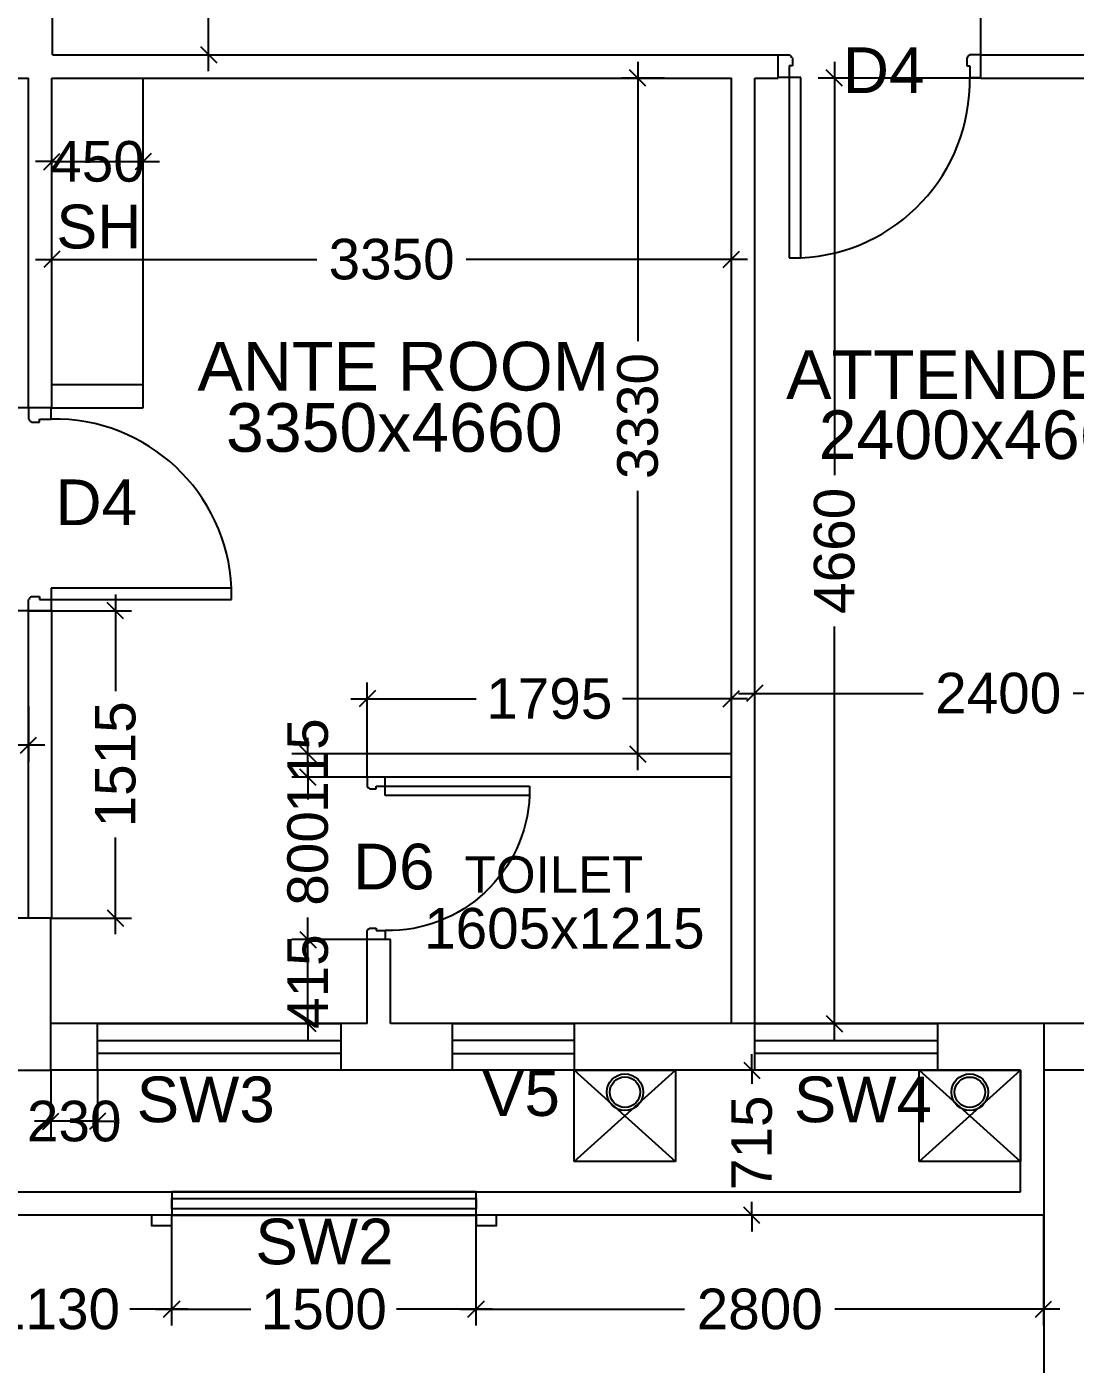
# Model space of a CAD drawing. Extents: x 7620542 to 7843793, y -6476226 to -6093835.
# Drawn here: x 7676246 to 7681414, y -6456323 to -6449731 of the extents above; entities that cross this region are included whole.
import ezdxf
from ezdxf.enums import TextEntityAlignment as Align

# ---------------------------------------------------------------- set-up
doc = ezdxf.new("R2010")
doc.units = 0
doc.header["$LTSCALE"] = 600
doc.header["$MEASUREMENT"] = 0
doc.header["$PDMODE"] = 35
doc.linetypes.add('HIDDEN', pattern=[0.375, 0.25, -0.125])
doc.layers.get('0').update_dxf_attribs({"linetype": 'CONTINUOUS'})
doc.layers.get('Defpoints').update_dxf_attribs({"linetype": 'CONTINUOUS'})
for name, color, linetype in [('DIM', 8, 'CONTINUOUS'), ('DIM-TEXT', 8, 'CONTINUOUS'), ('DOOR', 32, 'CONTINUOUS'), ('Duct', 8, 'CONTINUOUS'), ('Ele Proje.', 7, 'CONTINUOUS'), ('Ele. Proj', 7, 'CONTINUOUS'), ('joinery', 7, 'CONTINUOUS'), ('LA-column', 3, 'CONTINUOUS'), ('PIPE', 140, 'CONTINUOUS'), ('Room Dim', 1, 'CONTINUOUS'), ('Shleves', 7, 'CONTINUOUS'), ('TEXT', 6, 'CONTINUOUS'), ('Walls', 7, 'CONTINUOUS'), ('WIN', 151, 'CONTINUOUS'), ('Working Dim', 5, 'CONTINUOUS')]:
    doc.layers.add(name, color=color, linetype=linetype)
doc.styles.add('ari', font='arial.ttf')
doc.styles.add('ARIAL', font='arial.ttf')
doc.styles.add('RT', font='romant.shx')
doc.styles.get("Standard").update_dxf_attribs({"font": 'romans.shx'})
doc.dimstyles.new('int. dim', dxfattribs={"dimtxt": 450, "dimasz": 80, "dimexe": 80, "dimexo": 0, "dimgap": 70, "dimtad": 0, "dimdec": 0, "dimzin": 12, "dimdsep": 46, "dimtxsty": 'ari', "dimblk": 'OBLIQUE', "dimcen": 2, "dimdle": 80, "dimclrd": 256, "dimclre": 256, "dimclrt": 6, "dimadec": 0, "dimazin": 0, "dimtfac": 1, "dimtdec": 0, "dimtix": 1, "dimtmove": 2, "dimatfit": 3, "dimfxl": 1, "dimtolj": 1, "dimtzin": 0, "dimlwd": -1, "dimlwe": -1, "dimarcsym": 0})
doc.dimstyles.new('STANDARD$0', dxfattribs={"dimscale": 0, "dimtxt": 150, "dimasz": 125, "dimexe": 0.75, "dimexo": 1, "dimgap": 25, "dimtad": 1, "dimdec": 0, "dimdsep": 46, "dimtxsty": 'Standard', "dimblk1": 'DOT', "dimblk2": 'DOT', "dimsah": 1, "dimcen": 2.5, "dimclrd": 1, "dimclre": 1, "dimclrt": 3, "dimadec": 0, "dimazin": 0, "dimtfac": 1, "dimtdec": 0, "dimtmove": 0, "dimatfit": 3, "dimldrblk": 'DOT', "dimfxl": 1, "dimtolj": 1, "dimtzin": 0, "dimarcsym": 0})
doc.dimstyles.new('TEXT', dxfattribs={"dimscale": 0, "dimtxt": 600, "dimasz": 300, "dimexe": 300, "dimexo": 30, "dimgap": 50, "dimtad": 0, "dimdec": 0, "dimzin": 0, "dimdsep": 46, "dimtxsty": 'RT', "dimblk": 'OBLIQUE', "dimcen": 0.09, "dimdle": 300, "dimclrd": 256, "dimclre": 256, "dimclrt": 170, "dimadec": 0, "dimazin": 0, "dimtfac": 1, "dimtdec": 0, "dimtofl": 0, "dimtmove": 2, "dimatfit": 3, "dimfxl": 1, "dimfrac": 2, "dimtolj": 1, "dimtzin": 0, "dimlwd": -1, "dimlwe": -1, "dimarcsym": 0})

# ---------------------------------------------------------------- blocks, each defined once
blk = doc.blocks.new('1000')
at = {"layer": 'DOOR'}
for p, q in [((0, -100), (0, 0)), ((0, 0), (49.7, 0)), ((49.7, 0), (49.7, -2.2)), ((63.2, -49.5), (49.7, -49.5)), ((49.7, -49.5), (49.7, -100)), ((63.2, -13.5), (61, -13.5)), ((63.2, -13.5), (63.2, -49.5)), ((836.8, -13.5), (836.8, -49.5)), ((836.8, -13.5), (839, -13.5)), ((836.8, -49.5), (850.3, -49.5)), ((850.3, 0), (850.3, -2.2)), ((900, 0), (850.3, 0)), ((850.3, -49.5), (850.3, -100)), ((900, -100), (900, 0)), ((49.7, -100), (0, -100)), ((49.7, -100), (49.7, -900.6)), ((100.2, -100), (49.7, -100)), ((100.2, -900.6), (100.2, -100)), ((850.3, -100), (900, -100)), ((49.7, -900.6), (100.2, -900.6))]:
    blk.add_line(p, q, dxfattribs=at)
for centre, major_axis, start_param, end_param in [((49.7, -13.5), (-7.95, 7.95), 3.926991, 5.497787), ((850.3, -13.5), (7.95, 7.95), 0.785398, 2.356194)]:
    blk.add_ellipse(centre, major_axis=major_axis, ratio=1, start_param=start_param, end_param=end_param, dxfattribs=at)
at = {"layer": 'DOOR', "color": 145}
blk.add_ellipse((64.3, -115.3), major_axis=(-519.7, 589.8), ratio=1, start_param=2.464943, end_param=4.009476, dxfattribs=at)
blk = doc.blocks.new('_Oblique')
at = {"color": 0, "linetype": 'ByBlock', "lineweight": -2}
blk.add_line((-0.5, -0.5), (0.5, 0.5), dxfattribs=at)
blk = doc.blocks.new('*D480')
at = {"layer": 'Defpoints', "color": 0, "linetype": 'Continuous', "transparency": 16777216}
for p in [(7682459.1, -6454723.9, -1.4), (7641398.9, -6454873.9, -1.4), (7682459.1, -6457937.2)]:
    blk.add_point(p, dxfattribs=at)
at = {"layer": 'DIM-TEXT', "transparency": 16777216}
for p, q in [((7682459.1, -6454723.9), (7682459.1, -6458237.2)), ((7641398.9, -6454873.9), (7641398.9, -6458237.2)), ((7641098.9, -6457937.2), (7653102.5, -6457937.2)), ((7682759.1, -6457937.2), (7670755.6, -6457937.2))]:
    blk.add_line(p, q, dxfattribs=at)
at = {"layer": 'DIM-TEXT', "linetype": 'Continuous', "transparency": 16777216, "xscale": 300, "yscale": 300, "zscale": 300, "rotation": 180}
blk.add_blockref('_Oblique', (7641398.9, -6457937.2), dxfattribs=at)
at = {"layer": 'DIM-TEXT', "linetype": 'Continuous', "transparency": 16777216, "xscale": 300, "yscale": 300, "zscale": 300}
blk.add_blockref('_Oblique', (7682459.1, -6457937.2), dxfattribs=at)
at = {"layer": 'DIM-TEXT', "color": 170, "linetype": 'Continuous', "transparency": 16777216, "insert": (7661929, -6457937.2), "char_height": 750, "attachment_point": 5, "style": 'ari'}
blk.add_mtext('\\A1;{\\H1.0667x;ADMINISTRATION DEPARTMENT}', dxfattribs=at)
blk = doc.blocks.new('*D761')
at = {"layer": 'Defpoints', "color": 0, "transparency": 16777216}
for p in [(7677083.1, -6440578.8, 5.1), (7677142.6, -6440578.8), (7677083.1, -6449868.9, 5.1)]:
    blk.add_point(p, dxfattribs=at)
at = {"layer": 'Working Dim', "transparency": 16777216}
for p, q in [((7677142.6, -6440498.8), (7677142.6, -6444855.5)), ((7677083.1, -6440578.8), (7677222.6, -6440578.8)), ((7677142.6, -6449948.9), (7677142.6, -6445592.1)), ((7677083.1, -6449868.9), (7677222.6, -6449868.9))]:
    blk.add_line(p, q, dxfattribs=at)
at = {"layer": 'Working Dim', "transparency": 16777216, "xscale": 80, "yscale": 80, "zscale": 80}
for p, rotation in [((7677142.6, -6440578.8), 90), ((7677142.6, -6449868.9), 270)]:
    blk.add_blockref('_Oblique', p, dxfattribs=dict(at, rotation=rotation))
at = {"layer": 'Working Dim', "color": 6, "transparency": 16777216, "insert": (7677142.6, -6445223.8), "char_height": 200, "attachment_point": 5, "rotation": 90, "style": 'ari'}
blk.add_mtext('\\A1;9290', dxfattribs=at)
blk = doc.blocks.new('*D764')
at = {"layer": 'Defpoints', "color": 0, "transparency": 16777216}
for p in [(7669635.1, -6453080.5, 5.1), (7676254.8, -6453080.5, 8), (7676254.8, -6453271.3)]:
    blk.add_point(p, dxfattribs=at)
at = {"layer": 'Working Dim', "transparency": 16777216}
for p, q in [((7669635.1, -6453080.5), (7669635.1, -6453351.3)), ((7676254.8, -6453080.5), (7676254.8, -6453351.3)), ((7669555.1, -6453271.3), (7672576.1, -6453271.3)), ((7676334.8, -6453271.3), (7673313.8, -6453271.3))]:
    blk.add_line(p, q, dxfattribs=at)
at = {"layer": 'Working Dim', "transparency": 16777216, "xscale": 80, "yscale": 80, "zscale": 80, "rotation": 180}
blk.add_blockref('_Oblique', (7669635.1, -6453271.3), dxfattribs=at)
at = {"layer": 'Working Dim', "transparency": 16777216, "xscale": 80, "yscale": 80, "zscale": 80}
blk.add_blockref('_Oblique', (7676254.8, -6453271.3), dxfattribs=at)
at = {"layer": 'Working Dim', "color": 6, "transparency": 16777216, "insert": (7672944.9, -6453271.3), "char_height": 200, "attachment_point": 5, "style": 'ari'}
blk.add_mtext('\\A1;6620', dxfattribs=at)
blk = doc.blocks.new('*D766')
at = {"layer": 'Defpoints', "color": 0, "transparency": 16777216}
for p in [(7679719.5, -6450877.3), (7676370, -6451105.1, 5.1), (7679719.5, -6451105.1, 5.1)]:
    blk.add_point(p, dxfattribs=at)
at = {"layer": 'Working Dim', "transparency": 16777216}
for p, q in [((7676370, -6451105.1), (7676370, -6450797.3)), ((7679719.5, -6451105.1), (7679719.5, -6450797.3)), ((7676290, -6450877.3), (7677676.5, -6450877.3)), ((7679799.5, -6450877.3), (7678412.9, -6450877.3))]:
    blk.add_line(p, q, dxfattribs=at)
at = {"layer": 'Working Dim', "transparency": 16777216, "xscale": 80, "yscale": 80, "zscale": 80, "rotation": 180}
blk.add_blockref('_Oblique', (7676370, -6450877.3), dxfattribs=at)
at = {"layer": 'Working Dim', "transparency": 16777216, "xscale": 80, "yscale": 80, "zscale": 80}
blk.add_blockref('_Oblique', (7679719.5, -6450877.3), dxfattribs=at)
at = {"layer": 'Working Dim', "color": 6, "transparency": 16777216, "insert": (7678044.7, -6450877.3), "char_height": 200, "attachment_point": 5, "style": 'ari'}
blk.add_mtext('\\A1;3350', dxfattribs=at)
blk = doc.blocks.new('*D767')
at = {"layer": 'Defpoints', "color": 0, "transparency": 16777216}
for p in [(7679257.8, -6449983.9), (7679390.3, -6449983.9, 5.1), (7679490.6, -6453314.8, 19.7)]:
    blk.add_point(p, dxfattribs=at)
at = {"layer": 'Working Dim', "transparency": 16777216}
for p, q in [((7679257.8, -6449903.9), (7679257.8, -6451281.1)), ((7679390.3, -6449983.9), (7679177.8, -6449983.9)), ((7679257.8, -6453394.8), (7679257.8, -6452017.6)), ((7679490.6, -6453314.8), (7679177.8, -6453314.8))]:
    blk.add_line(p, q, dxfattribs=at)
at = {"layer": 'Working Dim', "transparency": 16777216, "xscale": 80, "yscale": 80, "zscale": 80}
for p, rotation in [((7679257.8, -6449983.9), 90), ((7679257.8, -6453314.8), 270)]:
    blk.add_blockref('_Oblique', p, dxfattribs=dict(at, rotation=rotation))
at = {"layer": 'Working Dim', "color": 6, "transparency": 16777216, "insert": (7679257.8, -6451649.4), "char_height": 200, "attachment_point": 5, "rotation": 90, "style": 'ari'}
blk.add_mtext('\\A1;3330', dxfattribs=at)
blk = doc.blocks.new('*D768')
at = {"layer": 'Defpoints', "color": 0, "transparency": 16777216}
for p in [(7682234.1, -6453016.1), (7679834.5, -6453151.3, 5.1), (7682234.1, -6453151.3, 2.1)]:
    blk.add_point(p, dxfattribs=at)
at = {"layer": 'Working Dim', "transparency": 16777216}
for p, q in [((7679834.5, -6453151.3), (7679834.5, -6452936.1)), ((7682234.1, -6453151.3), (7682234.1, -6452936.1)), ((7679754.5, -6453016.1), (7680664.3, -6453016.1)), ((7682314.1, -6453016.1), (7681404.3, -6453016.1))]:
    blk.add_line(p, q, dxfattribs=at)
at = {"layer": 'Working Dim', "transparency": 16777216, "xscale": 80, "yscale": 80, "zscale": 80, "rotation": 180}
blk.add_blockref('_Oblique', (7679834.5, -6453016.1), dxfattribs=at)
at = {"layer": 'Working Dim', "transparency": 16777216, "xscale": 80, "yscale": 80, "zscale": 80}
blk.add_blockref('_Oblique', (7682234.1, -6453016.1), dxfattribs=at)
at = {"layer": 'Working Dim', "color": 6, "transparency": 16777216, "insert": (7681034.3, -6453016.1), "char_height": 200, "attachment_point": 5, "style": 'ari'}
blk.add_mtext('\\A1;2400', dxfattribs=at)
blk = doc.blocks.new('*D769')
at = {"layer": 'Defpoints', "color": 0, "transparency": 16777216}
for p in [(7680227.1, -6449983.9), (7680949.5, -6449983.9, 5.1), (7680212.9, -6454643.8, 8)]:
    blk.add_point(p, dxfattribs=at)
at = {"layer": 'Working Dim', "transparency": 16777216}
for p, q in [((7680227.1, -6449903.9), (7680227.1, -6451941.5)), ((7680949.5, -6449983.9), (7680147.1, -6449983.9)), ((7680227.1, -6454723.8), (7680227.1, -6452686.2)), ((7680212.9, -6454643.8), (7680307.1, -6454643.8))]:
    blk.add_line(p, q, dxfattribs=at)
at = {"layer": 'Working Dim', "transparency": 16777216, "xscale": 80, "yscale": 80, "zscale": 80}
for p, rotation in [((7680227.1, -6449983.9), 90), ((7680227.1, -6454643.8), 270)]:
    blk.add_blockref('_Oblique', p, dxfattribs=dict(at, rotation=rotation))
at = {"layer": 'Working Dim', "color": 6, "transparency": 16777216, "insert": (7680227.1, -6452313.8), "char_height": 200, "attachment_point": 5, "rotation": 90, "style": 'ari'}
blk.add_mtext('\\A1;4660', dxfattribs=at)
blk = doc.blocks.new('*D860')
at = {"layer": 'Defpoints', "color": 0, "transparency": 16777216}
for p in [(7682459.1, -6454723.9, 5.1), (7641398.9, -6454873.9), (7641398.9, -6459253.4)]:
    blk.add_point(p, dxfattribs=at)
at = {"layer": 'DIM', "color": 8, "transparency": 16777216}
for p, q in [((7682459.1, -6454723.9), (7682459.1, -6459553.4)), ((7641398.9, -6454873.9), (7641398.9, -6459553.4)), ((7641098.9, -6459253.4), (7660221.1, -6459253.4)), ((7682759.1, -6459253.4), (7663637, -6459253.4))]:
    blk.add_line(p, q, dxfattribs=at)
at = {"layer": 'DIM', "color": 8, "transparency": 16777216, "xscale": 300, "yscale": 300, "zscale": 300, "rotation": 180}
blk.add_blockref('_Oblique', (7641398.9, -6459253.4), dxfattribs=at)
at = {"layer": 'DIM', "color": 8, "transparency": 16777216, "xscale": 300, "yscale": 300, "zscale": 300}
blk.add_blockref('_Oblique', (7682459.1, -6459253.4), dxfattribs=at)
at = {"layer": 'DIM', "color": 7, "transparency": 16777216, "insert": (7661929, -6459253.4), "char_height": 750, "attachment_point": 5, "style": 'ari'}
blk.add_mtext('\\A1;41.06m', dxfattribs=at)
blk = doc.blocks.new('*D1149')
at = {"layer": 'Defpoints', "color": 0, "transparency": 16777216}
for p in [(7680949.5, -6449569.7), (7680949.5, -6449868.9), (7682234, -6449868.9)]:
    blk.add_point(p, dxfattribs=at)
at = {"layer": 'Working Dim', "transparency": 16777216}
for p, q in [((7680949.5, -6449868.9), (7680949.5, -6449489.7)), ((7682234, -6449868.9), (7682234, -6449489.7)), ((7680869.5, -6449569.7), (7681231.7, -6449569.7)), ((7682314, -6449569.7), (7681951.7, -6449569.7))]:
    blk.add_line(p, q, dxfattribs=at)
at = {"layer": 'Working Dim', "transparency": 16777216, "xscale": 80, "yscale": 80, "zscale": 80, "rotation": 180}
blk.add_blockref('_Oblique', (7680949.5, -6449569.7), dxfattribs=at)
at = {"layer": 'Working Dim', "transparency": 16777216, "xscale": 80, "yscale": 80, "zscale": 80}
blk.add_blockref('_Oblique', (7682234, -6449569.7), dxfattribs=at)
at = {"layer": 'Working Dim', "color": 6, "transparency": 16777216, "insert": (7681591.7, -6449569.7), "char_height": 200, "attachment_point": 5, "style": 'ari'}
blk.add_mtext('\\A1;1285', dxfattribs=at)
blk = doc.blocks.new('*D1169')
at = {"layer": 'Defpoints', "color": 0, "transparency": 16777216}
for p in [(7676369.8, -6452608.9), (7676683.4, -6452608.9), (7676369.8, -6454123.5)]:
    blk.add_point(p, dxfattribs=at)
at = {"layer": 'Working Dim', "transparency": 16777216}
for p, q in [((7676683.4, -6452528.9), (7676683.4, -6453006.2)), ((7676369.8, -6452608.9), (7676763.4, -6452608.9)), ((7676683.4, -6454203.5), (7676683.4, -6453726.1)), ((7676369.8, -6454123.5), (7676763.4, -6454123.5))]:
    blk.add_line(p, q, dxfattribs=at)
at = {"layer": 'Working Dim', "transparency": 16777216, "xscale": 80, "yscale": 80, "zscale": 80}
for p, rotation in [((7676683.4, -6452608.9), 90), ((7676683.4, -6454123.5), 270)]:
    blk.add_blockref('_Oblique', p, dxfattribs=dict(at, rotation=rotation))
at = {"layer": 'Working Dim', "color": 6, "transparency": 16777216, "insert": (7676683.4, -6453366.2), "char_height": 200, "attachment_point": 5, "rotation": 90, "style": 'ari'}
blk.add_mtext('\\A1;1515', dxfattribs=at)
blk = doc.blocks.new('*D1170')
at = {"layer": 'Defpoints', "color": 0, "transparency": 16777216}
for p in [(7676049.5, -6451608.9), (7676254.8, -6451608.9), (7676254.8, -6452608.8)]:
    blk.add_point(p, dxfattribs=at)
at = {"layer": 'Working Dim', "transparency": 16777216}
for p, q in [((7676049.5, -6451528.9), (7676049.5, -6451750)), ((7676254.8, -6451608.9), (7675969.5, -6451608.9)), ((7676049.5, -6452688.8), (7676049.5, -6452467.7)), ((7676254.8, -6452608.8), (7675969.5, -6452608.8))]:
    blk.add_line(p, q, dxfattribs=at)
at = {"layer": 'Working Dim', "transparency": 16777216, "xscale": 80, "yscale": 80, "zscale": 80}
for p, rotation in [((7676049.5, -6451608.9), 90), ((7676049.5, -6452608.8), 270)]:
    blk.add_blockref('_Oblique', p, dxfattribs=dict(at, rotation=rotation))
at = {"layer": 'Working Dim', "color": 6, "transparency": 16777216, "insert": (7676049.5, -6452108.8), "char_height": 200, "attachment_point": 5, "rotation": 90, "style": 'ari'}
blk.add_mtext('\\A1;1000', dxfattribs=at)
blk = doc.blocks.new('*D1171')
at = {"layer": 'Defpoints', "color": 0, "transparency": 16777216}
for p in [(7677632.1, -6454229.8), (7677924.4, -6454229.8, 2.8), (7677924.4, -6454643.9, 2.8)]:
    blk.add_point(p, dxfattribs=at)
at = {"layer": 'Working Dim', "transparency": 16777216}
for p, q in [((7677632.1, -6454229.8), (7677632.1, -6454149.8)), ((7677924.4, -6454229.8), (7677552.1, -6454229.8)), ((7677632.1, -6454643.9), (7677632.1, -6454229.8)), ((7677924.4, -6454643.9), (7677552.1, -6454643.9)), ((7677632.1, -6454643.9), (7677632.1, -6454723.9))]:
    blk.add_line(p, q, dxfattribs=at)
at = {"layer": 'Working Dim', "transparency": 16777216, "xscale": 80, "yscale": 80, "zscale": 80}
for p, rotation in [((7677632.1, -6454229.8), 270), ((7677632.1, -6454643.9), 90)]:
    blk.add_blockref('_Oblique', p, dxfattribs=dict(at, rotation=rotation))
at = {"layer": 'Working Dim', "color": 6, "transparency": 16777216, "insert": (7677632.1, -6454436.8), "char_height": 200, "attachment_point": 5, "rotation": 90, "style": 'ari'}
blk.add_mtext('\\A1;415', dxfattribs=at)
blk = doc.blocks.new('*D1172')
at = {"layer": 'Defpoints', "color": 0, "transparency": 16777216}
for p in [(7677632.1, -6453429.8), (7677924.4, -6453429.8, 2.8), (7677924.4, -6454229.8, 2.8)]:
    blk.add_point(p, dxfattribs=at)
at = {"layer": 'Working Dim', "transparency": 16777216}
for p, q in [((7677632.1, -6453349.8), (7677632.1, -6453539.1)), ((7677924.4, -6453429.8), (7677552.1, -6453429.8)), ((7677632.1, -6454309.8), (7677632.1, -6454120.6)), ((7677924.4, -6454229.8), (7677552.1, -6454229.8))]:
    blk.add_line(p, q, dxfattribs=at)
at = {"layer": 'Working Dim', "transparency": 16777216, "xscale": 80, "yscale": 80, "zscale": 80}
for p, rotation in [((7677632.1, -6453429.8), 90), ((7677632.1, -6454229.8), 270)]:
    blk.add_blockref('_Oblique', p, dxfattribs=dict(at, rotation=rotation))
at = {"layer": 'Working Dim', "color": 6, "transparency": 16777216, "insert": (7677632.1, -6453829.8), "char_height": 200, "attachment_point": 5, "rotation": 90, "style": 'ari'}
blk.add_mtext('\\A1;800', dxfattribs=at)
blk = doc.blocks.new('*D1173')
at = {"layer": 'Defpoints', "color": 0, "transparency": 16777216}
for p in [(7677632.1, -6453314.8), (7677924.4, -6453314.8, 2.8), (7677924.4, -6453429.8, 2.8)]:
    blk.add_point(p, dxfattribs=at)
at = {"layer": 'Working Dim', "transparency": 16777216}
for p, q in [((7677632.1, -6453314.8), (7677632.1, -6453234.8)), ((7677924.4, -6453314.8), (7677552.1, -6453314.8)), ((7677632.1, -6453429.8), (7677632.1, -6453314.8)), ((7677924.4, -6453429.8), (7677552.1, -6453429.8)), ((7677632.1, -6453429.8), (7677632.1, -6453509.8))]:
    blk.add_line(p, q, dxfattribs=at)
at = {"layer": 'Working Dim', "transparency": 16777216, "xscale": 80, "yscale": 80, "zscale": 80}
for p, rotation in [((7677632.1, -6453314.8), 270), ((7677632.1, -6453429.8), 90)]:
    blk.add_blockref('_Oblique', p, dxfattribs=dict(at, rotation=rotation))
at = {"layer": 'Working Dim', "color": 6, "transparency": 16777216, "insert": (7677632.1, -6453372.3), "char_height": 200, "attachment_point": 5, "rotation": 90, "style": 'ari'}
blk.add_mtext('\\A1;115', dxfattribs=at)
blk = doc.blocks.new('*D1174')
at = {"layer": 'Defpoints', "color": 0, "transparency": 16777216}
for p in [(7676370, -6450410.5), (7676820, -6450395.6), (7676820, -6450410.5, -6.8)]:
    blk.add_point(p, dxfattribs=at)
at = {"layer": 'Working Dim', "transparency": 16777216}
for p, q in [((7676370, -6450410.5), (7676370, -6450315.6)), ((7676820, -6450410.5), (7676820, -6450315.6)), ((7676370, -6450395.6), (7676290, -6450395.6)), ((7676370, -6450395.6), (7676820, -6450395.6)), ((7676820, -6450395.6), (7676900, -6450395.6))]:
    blk.add_line(p, q, dxfattribs=at)
at = {"layer": 'Working Dim', "transparency": 16777216, "xscale": 80, "yscale": 80, "zscale": 80}
blk.add_blockref('_Oblique', (7676370, -6450395.6), dxfattribs=at)
at = {"layer": 'Working Dim', "transparency": 16777216, "xscale": 80, "yscale": 80, "zscale": 80, "rotation": 180}
blk.add_blockref('_Oblique', (7676820, -6450395.6), dxfattribs=at)
at = {"layer": 'Working Dim', "color": 6, "transparency": 16777216, "insert": (7676595, -6450395.6), "char_height": 200, "attachment_point": 5, "style": 'ari'}
blk.add_mtext('\\A1;450', dxfattribs=at)
blk = doc.blocks.new('*D1866')
at = {"layer": 'Defpoints', "color": 0, "transparency": 16777216}
for p in [(7676365.1, -6454873.9, 2.3), (7676595.1, -6454873.9), (7676365.1, -6455125.4)]:
    blk.add_point(p, dxfattribs=at)
at = {"layer": 'Working Dim', "transparency": 16777216}
for p, q in [((7676365.1, -6454873.9), (7676365.1, -6455205.4)), ((7676595.1, -6454873.9), (7676595.1, -6455205.4)), ((7676365.1, -6455125.4), (7676285.1, -6455125.4)), ((7676595.1, -6455125.4), (7676365.1, -6455125.4)), ((7676595.1, -6455125.4), (7676675.1, -6455125.4))]:
    blk.add_line(p, q, dxfattribs=at)
at = {"layer": 'Working Dim', "transparency": 16777216, "xscale": 80, "yscale": 80, "zscale": 80}
blk.add_blockref('_Oblique', (7676365.1, -6455125.4), dxfattribs=at)
at = {"layer": 'Working Dim', "transparency": 16777216, "xscale": 80, "yscale": 80, "zscale": 80, "rotation": 180}
blk.add_blockref('_Oblique', (7676595.1, -6455125.4), dxfattribs=at)
at = {"layer": 'Working Dim', "color": 6, "transparency": 16777216, "insert": (7676480.1, -6455125.4), "char_height": 200, "attachment_point": 5, "style": 'ari'}
blk.add_mtext('\\A1;230', dxfattribs=at)
blk = doc.blocks.new('*D1899')
at = {"layer": 'Defpoints', "color": 0, "transparency": 16777216}
for p in [(7673501.1, -6455588.7), (7681259.1, -6455588.7, -34.2), (7681259.1, -6456509.2)]:
    blk.add_point(p, dxfattribs=at)
at = {"layer": 'Working Dim', "transparency": 16777216}
for p, q in [((7673501.1, -6455588.7), (7673501.1, -6456589.2)), ((7681259.1, -6455588.7), (7681259.1, -6456589.2)), ((7673421.1, -6456509.2), (7677012.6, -6456509.2)), ((7681339.1, -6456509.2), (7677747.6, -6456509.2))]:
    blk.add_line(p, q, dxfattribs=at)
at = {"layer": 'Working Dim', "transparency": 16777216, "xscale": 80, "yscale": 80, "zscale": 80, "rotation": 180}
blk.add_blockref('_Oblique', (7673501.1, -6456509.2), dxfattribs=at)
at = {"layer": 'Working Dim', "transparency": 16777216, "xscale": 80, "yscale": 80, "zscale": 80}
blk.add_blockref('_Oblique', (7681259.1, -6456509.2), dxfattribs=at)
at = {"layer": 'Working Dim', "color": 6, "transparency": 16777216, "insert": (7677380.1, -6456509.2), "char_height": 200, "attachment_point": 5, "style": 'ari'}
blk.add_mtext('\\A1;7760', dxfattribs=at)
blk = doc.blocks.new('*D1902')
at = {"layer": 'Defpoints', "color": 0, "transparency": 16777216}
for p in [(7675830.2, -6455588.6, 42), (7676960.4, -6455588.5, 42), (7676960.4, -6456051.3)]:
    blk.add_point(p, dxfattribs=at)
at = {"layer": 'Working Dim', "transparency": 16777216}
for p, q in [((7675830.2, -6455588.6), (7675830.2, -6456131.3)), ((7676960.4, -6455588.5), (7676960.4, -6456131.3)), ((7675750.2, -6456051.3), (7676036.4, -6456051.3)), ((7677040.4, -6456051.3), (7676754.2, -6456051.3))]:
    blk.add_line(p, q, dxfattribs=at)
at = {"layer": 'Working Dim', "transparency": 16777216, "xscale": 80, "yscale": 80, "zscale": 80, "rotation": 180}
blk.add_blockref('_Oblique', (7675830.2, -6456051.3), dxfattribs=at)
at = {"layer": 'Working Dim', "transparency": 16777216, "xscale": 80, "yscale": 80, "zscale": 80}
blk.add_blockref('_Oblique', (7676960.4, -6456051.3), dxfattribs=at)
at = {"layer": 'Working Dim', "color": 6, "transparency": 16777216, "insert": (7676395.3, -6456051.3), "char_height": 200, "attachment_point": 5, "style": 'ari'}
blk.add_mtext('\\A1;1130', dxfattribs=at)
blk = doc.blocks.new('*D1903')
at = {"layer": 'Defpoints', "color": 0, "transparency": 16777216}
for p in [(7676960.4, -6455588.5, 42), (7678460.4, -6455588.5, 42), (7678460.4, -6456051.3)]:
    blk.add_point(p, dxfattribs=at)
at = {"layer": 'Working Dim', "transparency": 16777216}
for p, q in [((7676960.4, -6455588.5), (7676960.4, -6456131.3)), ((7678460.4, -6455588.5), (7678460.4, -6456131.3)), ((7676880.4, -6456051.3), (7677351.5, -6456051.3)), ((7678540.4, -6456051.3), (7678069.2, -6456051.3))]:
    blk.add_line(p, q, dxfattribs=at)
at = {"layer": 'Working Dim', "transparency": 16777216, "xscale": 80, "yscale": 80, "zscale": 80, "rotation": 180}
blk.add_blockref('_Oblique', (7676960.4, -6456051.3), dxfattribs=at)
at = {"layer": 'Working Dim', "transparency": 16777216, "xscale": 80, "yscale": 80, "zscale": 80}
blk.add_blockref('_Oblique', (7678460.4, -6456051.3), dxfattribs=at)
at = {"layer": 'Working Dim', "color": 6, "transparency": 16777216, "insert": (7677710.4, -6456051.3), "char_height": 200, "attachment_point": 5, "style": 'ari'}
blk.add_mtext('\\A1;1500', dxfattribs=at)
blk = doc.blocks.new('*D1904')
at = {"layer": 'Defpoints', "color": 0, "transparency": 16777216}
for p in [(7678460.4, -6455588.5, 42), (7681257.6, -6455588.5, -7.6), (7681257.6, -6456051.3)]:
    blk.add_point(p, dxfattribs=at)
at = {"layer": 'Working Dim', "transparency": 16777216}
for p, q in [((7678460.4, -6455588.5), (7678460.4, -6456131.3)), ((7681257.6, -6455588.5), (7681257.6, -6456131.3)), ((7678380.4, -6456051.3), (7679489, -6456051.3)), ((7681337.6, -6456051.3), (7680229, -6456051.3))]:
    blk.add_line(p, q, dxfattribs=at)
at = {"layer": 'Working Dim', "transparency": 16777216, "xscale": 80, "yscale": 80, "zscale": 80, "rotation": 180}
blk.add_blockref('_Oblique', (7678460.4, -6456051.3), dxfattribs=at)
at = {"layer": 'Working Dim', "transparency": 16777216, "xscale": 80, "yscale": 80, "zscale": 80}
blk.add_blockref('_Oblique', (7681257.6, -6456051.3), dxfattribs=at)
at = {"layer": 'Working Dim', "color": 6, "transparency": 16777216, "insert": (7679859, -6456051.3), "char_height": 200, "attachment_point": 5, "style": 'ari'}
blk.add_mtext('\\A1;2800', dxfattribs=at)
blk = doc.blocks.new('*D1905')
at = {"layer": 'Defpoints', "color": 0, "transparency": 16777216}
for p in [(7679829.7, -6454873.9, 6.9), (7679820, -6455588.7), (7679829.5, -6455588.7, -27.9)]:
    blk.add_point(p, dxfattribs=at)
at = {"layer": 'Working Dim', "transparency": 16777216}
for p, q in [((7679820, -6454873.9), (7679820, -6454793.9)), ((7679829.7, -6454873.9), (7679740, -6454873.9)), ((7679820, -6454873.9), (7679820, -6454940.4)), ((7679820, -6455588.7), (7679820, -6455522.2)), ((7679829.5, -6455588.7), (7679740, -6455588.7)), ((7679820, -6455588.7), (7679820, -6455668.7))]:
    blk.add_line(p, q, dxfattribs=at)
at = {"layer": 'Working Dim', "transparency": 16777216, "xscale": 80, "yscale": 80, "zscale": 80}
for p, rotation in [((7679820, -6454873.9), 270), ((7679820, -6455588.7), 90)]:
    blk.add_blockref('_Oblique', p, dxfattribs=dict(at, rotation=rotation))
at = {"layer": 'Working Dim', "color": 6, "transparency": 16777216, "insert": (7679820, -6455231.3), "char_height": 200, "attachment_point": 5, "rotation": 90, "style": 'ari'}
blk.add_mtext('\\A1;715', dxfattribs=at)
blk = doc.blocks.new('*D2063')
at = {"layer": 'Defpoints', "color": 0, "transparency": 16777216}
for p in [(7679719.5, -6453042.8), (7677924.4, -6453314.8), (7679719.5, -6453314.8, 2.8)]:
    blk.add_point(p, dxfattribs=at)
at = {"layer": 'Working Dim', "transparency": 16777216}
for p, q in [((7677924.4, -6453314.8), (7677924.4, -6452962.8)), ((7679719.5, -6453314.8), (7679719.5, -6452962.8)), ((7677844.4, -6453042.8), (7678461.9, -6453042.8)), ((7679799.5, -6453042.8), (7679181.9, -6453042.8))]:
    blk.add_line(p, q, dxfattribs=at)
at = {"layer": 'Working Dim', "transparency": 16777216, "xscale": 80, "yscale": 80, "zscale": 80, "rotation": 180}
blk.add_blockref('_Oblique', (7677924.4, -6453042.8), dxfattribs=at)
at = {"layer": 'Working Dim', "transparency": 16777216, "xscale": 80, "yscale": 80, "zscale": 80}
blk.add_blockref('_Oblique', (7679719.5, -6453042.8), dxfattribs=at)
at = {"layer": 'Working Dim', "color": 6, "transparency": 16777216, "insert": (7678821.9, -6453042.8), "char_height": 200, "attachment_point": 5, "style": 'ari'}
blk.add_mtext('\\A1;1795', dxfattribs=at)

msp = doc.modelspace()

# ---------------------------------------------------------------- linework, layer by layer
at = {"layer": 'Duct'}
for p, q in [((7678944.965, -6454873.835, -11.982), (7679444.554, -6455323.562, -11.982)), ((7678944.965, -6455323.437, -11.982), (7679444.554, -6454873.854, -11.982)), ((7680644.554, -6454873.854, -30.415), (7681144.144, -6455323.581, -30.415)), ((7680644.554, -6455323.456, -30.415), (7681144.144, -6454873.873, -30.415))]:
    msp.add_line(p, q, dxfattribs=at)
at = {"layer": 'Duct', "color": 10, "linetype": 'HIDDEN', "ltscale": 600}
for points, elevation in [([(7678944.965, -6454873.835), (7679444.554, -6454873.835), (7679444.554, -6455323.562), (7678944.965, -6455323.562)], -11.982), ([(7680644.554, -6454873.854), (7681144.144, -6454873.854), (7681144.144, -6455323.581), (7680644.554, -6455323.581)], -30.415)]:
    msp.add_lwpolyline(points, close=True, dxfattribs=dict(at, elevation=elevation))
at = {"layer": 'Ele Proje.', "elevation": 0.545}
for points in [[(7676861.812, -6455588.71), (7676861.812, -6455638.709), (7676961.812, -6455638.709), (7676961.812, -6455588.71)], [(7678461.812, -6455588.71), (7678461.812, -6455638.709), (7678561.812, -6455638.709), (7678561.812, -6455588.71)]]:
    msp.add_lwpolyline(points, dxfattribs=at)
at = {"layer": 'Ele. Proj', "color": 1}
for p, q in [((7681259.121, -6454643.86, -65.17), (7681259.121, -6456373.837, -65.17)), ((7681144.092, -6455473.723, -30.04), (7681144.092, -6454873.854, -30.04)), ((7681259.092, -6454873.802, -49.028), (7681259.092, -6455588.724, -49.028)), ((7673616.12, -6455473.694, -22.435), (7681144.092, -6455473.723, -56.633)), ((7681259.092, -6455588.724, -75.621), (7673501.12, -6455588.694, -41.423))]:
    msp.add_line(p, q, dxfattribs=at)
at = {"layer": 'LA-column', "color": 2, "elevation": -9.699, "flags": 128}
msp.add_lwpolyline([(7675615.143, -6454873.934), (7676365.143, -6454873.934), (7676365.143, -6454123.934), (7675615.143, -6454123.934)], close=True, dxfattribs=at)
at = {"layer": 'PIPE', "color": 2}
for centre, radius in [((7679194.76, -6454981.983, -11.982), 90), ((7679194.76, -6454981.983, -11.982), 75), ((7680894.349, -6454982.001, -30.415), 90), ((7680894.349, -6454982.001, -30.415), 75)]:
    msp.add_circle(centre, radius, dxfattribs=at)
at = {"layer": 'Shleves'}
msp.add_line((7676819.963, -6451608.878, -21.652), (7676819.963, -6449983.883, -21.652), dxfattribs=at)
at = {"layer": 'Shleves', "elevation": -21.652}
for points in [[(7676369.963, -6451493.878), (7676819.963, -6451493.878)], [(7676369.963, -6451608.878), (7676819.963, -6451608.878)]]:
    msp.add_lwpolyline(points, dxfattribs=at)
at = {"layer": 'Walls', "linetype": 'Continuous'}
for p, q in [((7676372.463, -6449868.883, -14.83), (7676372.463, -6446509.145, -14.83)), ((7676372.463, -6449868.883, -14.83), (7679949.462, -6449868.883, -14.83)), ((7679949.462, -6449983.883, -14.83), (7679949.462, -6449868.883, -14.83)), ((7680949.462, -6449868.883, -14.83), (7682233.963, -6449868.883, -14.83)), ((7680949.462, -6449983.883, -14.83), (7680949.462, -6449868.883, -14.83)), ((7675882.462, -6449983.883, -14.83), (7676254.963, -6449983.883, -14.83)), ((7676254.963, -6451608.878, -14.83), (7676254.963, -6449983.883, -14.83)), ((7676369.963, -6449983.883, -14.83), (7679719.462, -6449983.883, -14.83)), ((7676369.963, -6451608.878, -14.83), (7676369.963, -6449983.883, -14.83)), ((7679719.462, -6454643.854, -14.83), (7679719.462, -6449983.883, -14.83)), ((7679834.462, -6449983.883, -14.83), (7679949.462, -6449983.883, -14.83)), ((7679834.462, -6454643.854, -14.83), (7679834.462, -6449983.883, -14.83)), ((7680949.462, -6449983.883, -14.83), (7682233.963, -6449983.883, -14.83)), ((7676369.963, -6451608.878, -14.83), (7676254.963, -6451608.878, -14.83)), ((7676254.785, -6454123.8, -14.83), (7676254.785, -6452608.8, -14.83)), ((7676369.785, -6454123.458, -14.83), (7676369.785, -6452608.8, -14.83)), ((7679719.462, -6453314.831, -11.982), (7677924.376, -6453314.831, -11.982)), ((7677924.376, -6453429.831, -11.982), (7677924.376, -6453314.831, -11.982)), ((7679719.462, -6453429.831, -11.982), (7677924.376, -6453429.831, -11.982)), ((7677924.376, -6454643.854, -11.982), (7677924.376, -6454185.636, -11.982)), ((7678039.376, -6454229.831, -11.982), (7677924.376, -6454229.831, -11.982)), ((7678039.376, -6454643.854, -11.982), (7678039.376, -6454229.831, -11.982))]:
    msp.add_line(p, q, dxfattribs=at)
at = {"layer": 'Walls'}
for p, q in [((7677924.554, -6454643.854, -11.982), (7676365.143, -6454643.854, -11.982)), ((7681859.143, -6454643.854, -11.982), (7678039.554, -6454643.854, -11.982)), ((7681144.092, -6454873.854, -43.897), (7676365.143, -6454873.854, -9.699)), ((7686288.876, -6454873.802, -14.83), (7681259.092, -6454873.802, -49.028))]:
    msp.add_line(p, q, dxfattribs=at)
at = {"layer": 'Walls', "linetype": 'Continuous', "elevation": -14.83}
msp.add_lwpolyline([(7676254.785, -6452608.8), (7676369.785, -6452608.8)], dxfattribs=at)
at = {"layer": 'WIN', "linetype": 'Continuous'}
for points, elevation in [([(7677795.143, -6454873.854), (7676595.143, -6454873.854), (7676595.143, -6454643.854), (7677795.143, -6454643.854)], -9.699), ([(7678944.558, -6454873.873), (7678344.558, -6454873.873), (7678344.558, -6454643.873), (7678944.558, -6454643.873)], -11.982), ([(7680734.462, -6454873.854), (7679834.462, -6454873.854), (7679834.462, -6454643.854), (7680734.462, -6454643.854)], -11.982), ([(7677795.143, -6454791.071), (7676595.143, -6454791.071), (7676595.143, -6454726.637), (7677795.143, -6454726.637)], -9.699), ([(7678944.558, -6454792.532), (7678344.558, -6454792.532), (7678344.558, -6454725.214), (7678944.558, -6454725.214)], -11.982), ([(7680734.462, -6454791.071), (7679834.462, -6454791.071), (7679834.462, -6454726.637), (7680734.462, -6454726.637)], -11.982), ([(7676961.812, -6455588.695), (7678461.812, -6455588.695), (7678461.812, -6455473.695), (7676961.812, -6455473.695)], 0.545), ([(7676961.812, -6455505.912), (7678461.812, -6455505.912), (7678461.812, -6455556.479), (7676961.812, -6455556.479)], 0.545)]:
    msp.add_lwpolyline(points, close=True, dxfattribs=dict(at, elevation=elevation))

# ---------------------------------------------------------------- block references
at = {"layer": 'DOOR', "linetype": 'Continuous'}
for p, xscale, yscale, zscale, rotation in [((7679949.462, -6449869.007, -14.83), 1.111111115664273, 1.111111115664273, 1.111111115664273, 1.320681103633498e-05), ((7676254.963, -6452608.878, -14.83), 1.111111111938983, 1.111111111938983, 1.111111111938983, 90.00001320681109), ((7677924.376, -6453429.831, -11.982), -0.8888746835291618, 0.8888746835291386, 0.8888746831445538, 89.99998691304168)]:
    msp.add_blockref('1000', p, dxfattribs=dict(at, xscale=xscale, yscale=yscale, zscale=zscale, rotation=rotation))

# ---------------------------------------------------------------- texts
at = {"layer": 'joinery', "style": 'ari'}
for s, p in [('D4', (7680469.727, -6450057.498, -14.83)), ('D4', (7676589.132, -6452187.114, -14.83)), ('SW3', (7677128.373, -6455129.773, -9.699)), ('V5', (7678681.995, -6455098.868, -11.982)), ('SW4', (7680367.692, -6455129.773, -11.982)), ('SW2', (7677713.533, -6455830.183, -41.423))]:
    msp.add_text(s, height=225, dxfattribs=at).set_placement(p, align=Align.CENTER)
msp.add_text('D6', height=225, dxfattribs=at).set_placement((7677854.766, -6453982.361, -8.069))
at = {"layer": 'Room Dim', "style": 'ARIAL'}
for s, height, p in [('3350x4660', 240, (7678057.92, -6451825.707, -14.83)), ('2400x4660', 240, (7680979.245, -6451861.484, -14.83)), ('1605x1215', 200, (7678896.062, -6454274.001, -11.982))]:
    msp.add_text(s, height=height, dxfattribs=at).set_placement(p, align=Align.CENTER)
at = {"layer": 'Shleves', "color": 10, "style": 'ARIAL', "width": 1}
for p in [(7676392.278, -6450823.404, -50.729), (7676392.278, -6450823.404, -45.598)]:
    msp.add_text('SH', height=216, dxfattribs=at).set_placement(p)
at = {"layer": 'TEXT', "color": 7, "style": 'ARIAL'}
for s, p in [('ANTE ROOM', (7678102.834, -6451523.733, -14.83)), ('ATTENDERS', (7681004.25, -6451565.33, -14.83))]:
    msp.add_text(s, height=240, dxfattribs=at).set_placement(p, align=Align.CENTER)
at = {"layer": 'TEXT', "color": 7, "style": 'ari'}
msp.add_text('TOILET', height=180, rotation=359.9999846, dxfattribs=at).set_placement((7678844.832, -6453999.09, -11.982), align=Align.CENTER)

# ---------------------------------------------------------------- dimensions: what is measured, and where the dimension line sits
at = {"layer": 'DIM'}
dim = msp.add_linear_dim(base=(7641398.913, -6459253.401, -14.83), p1=(7682459.143, -6454723.934, -9.699), p2=(7641398.913, -6454873.885, -14.83), dimstyle='STANDARD$0', override={"dimscale": 1, "dimtxt": 750, "dimasz": 300, "dimexe": 300, "dimexo": 0, "dimgap": 1, "dimtad": 0, "dimdec": 2, "dimlfac": 0.001, "dimzin": 0, "dimpost": 'm', "dimtxsty": 'ari', "dimblk1": 'Oblique', "dimblk2": 'Oblique', "dimcen": 0, "dimdle": 300, "dimclrd": 8, "dimclre": 8, "dimclrt": 7, "dimadec": 2, "dimtdec": 2, "dimtmove": 2, "dimfxl": 0.75, "dimfrac": 1, "dimlwd": 65535, "dimlwe": 65535}, dxfattribs=at)
dim.commit()
dim.dimension.update_dxf_attribs({"geometry": '*D860', "text_midpoint": (7661929.028, -6459253.401, -14.83)})
at = {"layer": 'DIM-TEXT', "linetype": 'Continuous'}
dim = msp.add_linear_dim(base=(7682459.143, -6457937.242, -13.458), p1=(7641398.913, -6454873.885, -14.83), p2=(7682459.143, -6454723.934, -14.83), text='{\\H1.0667x;ADMINISTRATION DEPARTMENT}', dimstyle='TEXT', override={"dimscale": 1, "dimtxt": 750, "dimexo": 0, "dimtxsty": 'ari'}, dxfattribs=at)
dim.commit()
dim.dimension.update_dxf_attribs({"geometry": '*D480', "text_midpoint": (7661929.028, -6457937.242, -13.458)})
at = {"layer": 'Working Dim'}
for base, p1, p2, override, picture, middle in [((7677142.631, -6440578.798, -14.83), (7677083.052, -6449868.883, -9.699), (7677083.052, -6440578.798, -9.699), {"dimtxt": 200}, '*D761', (7677142.631, -6445223.841, -14.83)), ((7680227.131, -6449983.883, -14.83), (7680212.851, -6454643.802, -6.851), (7680949.462, -6449983.883, -9.699), {"dimtxt": 200}, '*D769', (7680227.131, -6452313.843, -14.83)), ((7676049.452, -6451608.878, -14.83), (7676254.785, -6452608.8, -14.83), (7676254.785, -6451608.878, -14.83), {"dimtxt": 200, "dimarcsym": 1}, '*D1170', (7676049.452, -6452108.839, -14.83)), ((7676683.439, -6452608.878, -14.83), (7676369.785, -6454123.458, -14.83), (7676369.785, -6452608.878, -14.83), {"dimtxt": 200, "dimarcsym": 1}, '*D1169', (7676683.439, -6453366.168, -14.83)), ((7677632.122, -6453314.831, -14.83), (7677924.376, -6453429.831, -11.982), (7677924.376, -6453314.831, -11.982), {"dimtxt": 200, "dimarcsym": 1}, '*D1173', (7677632.122, -6453372.331, -14.83)), ((7677632.122, -6453429.831, -14.83), (7677924.376, -6454229.831, -11.982), (7677924.376, -6453429.831, -11.982), {"dimtxt": 200, "dimarcsym": 1}, '*D1172', (7677632.122, -6453829.831, -14.83)), ((7679819.988, -6455588.718, -41.423), (7679829.699, -6454873.854, -34.491), (7679829.543, -6455588.718, -69.319), {"dimtxt": 200, "dimarcsym": 1}, '*D1905', (7679819.988, -6455231.286, -41.423))]:
    dim = msp.add_linear_dim(base=base, p1=p1, p2=p2, angle=90, dimstyle='int. dim', override=override, dxfattribs=at)
    dim.commit()
    dim.dimension.update_dxf_attribs({"geometry": picture, "text_midpoint": middle})
for base, p1, p2, override, picture, middle in [((7680949.462, -6449569.742, -14.83), (7682233.963, -6449868.883, -14.83), (7680949.462, -6449868.883, -14.83), {"dimtxt": 200, "dimarcsym": 1}, '*D1149', (7681591.712, -6449569.742, -14.83)), ((7676819.963, -6450395.606, -14.83), (7676369.963, -6450410.539, -14.83), (7676819.963, -6450410.539, -21.652), {"dimtxt": 200, "dimarcsym": 1}, '*D1174', (7676594.963, -6450395.606, -14.83)), ((7682234.053, -6453016.144, -14.83), (7679834.462, -6453151.299, -9.699), (7682234.053, -6453151.299, -12.739), {"dimtxt": 200}, '*D768', (7681034.258, -6453016.144, -14.83)), ((7676254.785, -6453271.344, -14.83), (7669635.052, -6453080.502, -9.699), (7676254.785, -6453080.502, -6.851), {"dimtxt": 200}, '*D764', (7672944.919, -6453271.344, -14.83)), ((7676960.353, -6456051.302, -10.647), (7675830.217, -6455588.569, 31.321), (7676960.353, -6455588.511, 31.321), {"dimtxt": 200, "dimarcsym": 1}, '*D1902', (7676395.285, -6456051.302, -10.647)), ((7678460.353, -6456051.302, -10.647), (7676960.353, -6455588.511, 31.321), (7678460.353, -6455588.488, 31.321), {"dimtxt": 200, "dimarcsym": 1}, '*D1903', (7677710.353, -6456051.302, -10.647))]:
    dim = msp.add_linear_dim(base=base, p1=p1, p2=p2, dimstyle='int. dim', override=override, dxfattribs=at)
    dim.commit()
    dim.dimension.update_dxf_attribs({"geometry": picture, "text_midpoint": middle})
for base, p1, p2, text, override, picture, middle in [((7679257.809, -6449983.883, -14.83), (7679490.584, -6453314.831, 4.894), (7679390.324, -6449983.883, -9.699), '3330', {"dimtxt": 200}, '*D767', (7679257.809, -6451649.357, -14.83)), ((7677632.122, -6454229.831, -14.83), (7677924.376, -6454643.854, -11.982), (7677924.376, -6454229.831, -11.982), '415', {"dimtxt": 200, "dimarcsym": 1}, '*D1171', (7677632.122, -6454436.843, -14.83))]:
    dim = msp.add_linear_dim(base=base, p1=p1, p2=p2, angle=90, text=text, dimstyle='int. dim', override=override, dxfattribs=at)
    dim.commit()
    dim.dimension.update_dxf_attribs({"geometry": picture, "text_midpoint": middle})
for base, p1, p2, text, override, picture, middle in [((7679719.462, -6450877.342, -14.83), (7676369.963, -6451105.094, -9.699), (7679719.462, -6451105.094, -9.699), '3350', {"dimtxt": 200}, '*D766', (7678044.712, -6450877.342, -14.83)), ((7681259.092, -6456509.221, -41.423), (7673501.12, -6455588.694, -41.423), (7681259.092, -6455588.724, -75.621), '7760', {"dimtxt": 200, "dimarcsym": 1}, '*D1899', (7677380.106, -6456509.221, -41.423)), ((7681257.633, -6456051.302, -10.647), (7678460.353, -6455588.488, 31.321), (7681257.633, -6455588.488, -18.252), '2800', {"dimtxt": 200, "dimarcsym": 1}, '*D1904', (7679858.993, -6456051.302, -10.647))]:
    dim = msp.add_linear_dim(base=base, p1=p1, p2=p2, text=text, dimstyle='int. dim', override=override, dxfattribs=at)
    dim.commit()
    dim.dimension.update_dxf_attribs({"geometry": picture, "text_midpoint": middle})
at = {"layer": 'Working Dim', "color": 7}
dim = msp.add_linear_dim(base=(7679719.462, -6453042.817, -14.83), p1=(7677924.376, -6453314.831, -14.83), p2=(7679719.462, -6453314.831, -11.982), dimstyle='int. dim', override={"dimtxt": 200, "dimarcsym": 1}, dxfattribs=at)
dim.commit()
dim.dimension.update_dxf_attribs({"geometry": '*D2063', "text_midpoint": (7678821.919, -6453042.817, -14.83)})
at = {"layer": 'Working Dim', "color": 6}
dim = msp.add_linear_dim(base=(7676365.143, -6455125.406, -9.699), p1=(7676595.143, -6454873.854, -9.699), p2=(7676365.143, -6454873.854, -7.417), angle=180, dimstyle='int. dim', override={"dimtxt": 200, "dimarcsym": 1}, dxfattribs=at)
dim.commit()
dim.dimension.update_dxf_attribs({"geometry": '*D1866', "text_midpoint": (7676480.143, -6455125.406, -9.699)})

doc.saveas('drawing.dxf')
